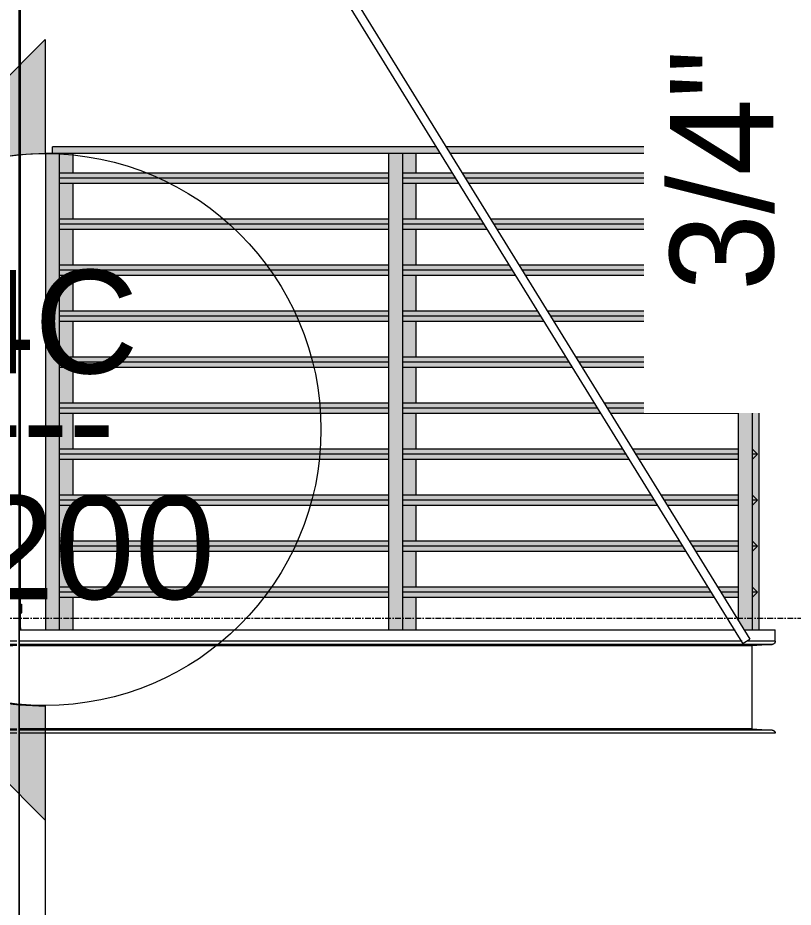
# Model space of a CAD drawing. Header units: inches. Extents: x 9661 to 15313, y -314 to 660.
# Drawn here: x 12117.9 to 12185.4, y 110.9 to 188.2 of the extents above; entities that cross this region are included whole.
import ezdxf

# ---------------------------------------------------------------- set-up
doc = ezdxf.new("R2010")
doc.units = ezdxf.units.IN
doc.header["$MEASUREMENT"] = 0
doc.linetypes.add('Grid Line 1_2_', pattern=[0.875, 0.5, -0.125, 0.125, -0.125])
for name, color, linetype, lineweight in [('A-ANNO-DIMS-1', 211, 'Continuous', 30), ('A-DETL-GENF-1', 55, 'Continuous', 9), ('A-DOOR-5', 55, 'Continuous', 9), ('A-DOOR-FRAM-5', 55, 'Continuous', 9), ('A-FLOR-1', 55, 'Continuous', 9), ('A-FLOR-HRAL-1', 55, 'Continuous', 9), ('A-FLOR-HRAL-2', 7, 'Continuous', 9), ('A-FLOR-HRAL-3', 71, 'Continuous', 9), ('A-FLOR-LEVL-1', 51, 'Grid Line 1_2_', 9), ('A-GLAZ-1', 55, 'Continuous', 9), ('A-GLAZ-2', 151, 'Continuous', 9), ('A-GLAZ-3', 45, 'Continuous', 9), ('A-WALL-5', 55, 'Continuous', 9), ('G-ANNO-SYMB', 111, 'Continuous', 9), ('S-BEAM-3', 55, 'Continuous', 9)]:
    doc.layers.add(name, color=color, linetype=linetype, lineweight=lineweight)
doc.styles.add('Arial', font='arial.ttf', dxfattribs={"height": 9})
doc.styles.add('Century Gothic', font='ufonts.com_century-gothic.ttf', dxfattribs={"height": 9})
doc.dimstyles.new('OD__1_16__Tol___1', dxfattribs={"dimscale": 12, "dimtxt": 9.397514, "dimasz": 1, "dimexe": 0.75, "dimexo": 0.5, "dimgap": 0.125, "dimtad": 1, "dimdec": 4, "dimrnd": 0.0625, "dimzin": 3, "dimdsep": 46, "dimlunit": 4, "dimtxsty": 'Century Gothic', "dimblk1": 'OBLIQUE', "dimblk2": 'OBLIQUE', "dimsah": 1, "dimcen": 0.09, "dimdle": 0.75, "dimazin": 0, "dimtfac": 1, "dimtdec": 4, "dimtix": 1, "dimtmove": 1, "dimatfit": 3, "dimfxl": 1, "dimtvp": 1, "dimtfill": 1, "dimfrac": 2, "dimtolj": 1, "dimtzin": 0, "dimlwd": 30, "dimlwe": 30, "dimarcsym": 2})

# ---------------------------------------------------------------- blocks, each defined once
blk = doc.blocks.new('Door-Sliding-Marvin-2_Panel_Patio_Door-Essential - MARVIN ESSENTIAL SLIDING - 6_-0_X6_-10_ - 2ND FLOOR-V5-BUILDING SECTION - EAST_WEST - COURTYARD - LOOKING NORTH')
at = {"layer": 'A-DETL-GENF-1'}
for p, q in [((12118.089, 137.234), (12118.265, 137.234)), ((12118.265, 137.234), (12118.265, 136.482)), ((12118.265, 136.482), (12118.089, 136.335)), ((12118.183, 135.172), (12118.089, 135.175)), ((12118.183, 135.172), (12118.183, 135))]:
    blk.add_line(p, q, dxfattribs=at)
at = {"layer": 'A-DOOR-FRAM-5'}
blk.add_line((12118.183, 135), (12118.183, 216.5), dxfattribs=at)
blk = doc.blocks.new('Perforated Panel at Magic-Pak - hvac panel - 2nd floor 2-2702972-BUILDING SECTION - EAST_WEST - COURTYARD - LOOKING NORTH')
at = {"layer": 'A-GLAZ-3'}
h = blk.add_hatch(dxfattribs=at)
h.set_pattern_fill('FP_2', color=256, style=0, pattern_type=2)
h.set_pattern_definition([(135, (11008.554, 72), (-4.24264, -4.24264), [])])
h.paths.add_polyline_path([(12118.089, 109.25), (12118.089, 226.5), (12118.027, 226.5), (12118.027, 109.25)], flags=0)
at = {"layer": 'A-GLAZ-2'}
for p, q in [((12118.027, 226.5), (12118.027, 109.25)), ((12118.089, 109.25), (12118.089, 226.5))]:
    blk.add_line(p, q, dxfattribs=at)
blk = doc.blocks.new('Railing - Baluster_01-2700443-BUILDING SECTION - EAST_WEST - COURTYARD - LOOKING NORTH')
at = {"layer": 'A-FLOR-HRAL-3'}
h = blk.add_hatch(color=256, dxfattribs=at)
h.paths.add_polyline_path([(12151.395, 267), (12152.577, 267), (12152.577, 269.803), (12151.395, 269.803)], flags=0)
h.paths.add_polyline_path([(12151.395, 270.75), (12152.577, 270.75), (12152.577, 273.803), (12151.395, 273.803)], flags=0)
h.paths.add_polyline_path([(12152.577, 274.75), (12152.577, 277.803), (12151.395, 277.803), (12151.395, 274.75)], flags=0)
h.paths.add_polyline_path([(12151.395, 278.75), (12152.577, 278.75), (12152.577, 281.803), (12151.395, 281.803)], flags=0)
h.paths.add_polyline_path([(12151.395, 282.75), (12152.577, 282.75), (12152.577, 285.803), (12151.395, 285.803), (12151.395, 282.871)], flags=0)
h.paths.add_polyline_path([(12152.577, 286.75), (12152.577, 289.803), (12151.395, 289.803), (12151.395, 286.75)], flags=0)
h.paths.add_polyline_path([(12151.395, 290.75), (12152.577, 290.75), (12152.577, 293.803), (12151.395, 293.803)], flags=0)
h.paths.add_polyline_path([(12151.395, 294.75), (12152.577, 294.75), (12152.577, 297.803), (12151.395, 297.803)], flags=0)
h.paths.add_polyline_path([(12152.577, 298.75), (12152.577, 301.803), (12151.395, 301.803), (12151.395, 298.75)], flags=0)
h.paths.add_polyline_path([(12151.395, 302.75), (12152.577, 302.75), (12152.577, 305.803), (12151.395, 305.803), (12151.395, 305.061)], flags=0)
h.paths.add_polyline_path([(12151.395, 306.75), (12152.577, 306.75), (12152.577, 308.405), (12151.395, 308.405)], flags=0)
at = {"layer": 'A-FLOR-HRAL-1'}
for p, q in [((12152.577, 308.405), (12152.577, 306.75)), ((12152.577, 305.803), (12152.577, 302.75)), ((12152.577, 301.803), (12152.577, 298.75)), ((12152.577, 297.803), (12152.577, 294.75)), ((12152.577, 293.803), (12152.577, 290.75)), ((12152.577, 289.803), (12152.577, 286.75)), ((12152.577, 285.803), (12152.577, 282.75)), ((12152.577, 281.803), (12152.577, 278.75)), ((12152.577, 277.803), (12152.577, 274.75)), ((12152.577, 273.803), (12152.577, 270.75)), ((12152.577, 269.803), (12152.577, 267))]:
    blk.add_line(p, q, dxfattribs=at)
blk = doc.blocks.new('Railing - Baluster_01-V95-BUILDING SECTION - EAST_WEST - COURTYARD - LOOKING NORTH')
at = {"layer": 'A-FLOR-HRAL-3'}
blk.add_hatch(color=256, dxfattribs=at).paths.add_polyline_path([(12181.839, 267), (12182.43, 267), (12182.43, 308.405), (12181.839, 308.405), (12181.839, 306.75), (12182.313, 306.277), (12181.839, 305.803), (12181.839, 302.75), (12182.313, 302.277), (12181.839, 301.803), (12181.839, 298.75), (12182.313, 298.277), (12181.839, 297.803), (12181.839, 294.75), (12182.313, 294.277), (12181.839, 293.803), (12181.839, 290.75), (12182.313, 290.277), (12181.839, 289.803), (12181.839, 286.75), (12182.313, 286.277), (12181.839, 285.803), (12181.839, 282.75), (12182.313, 282.277), (12181.839, 281.803), (12181.839, 278.75), (12182.313, 278.277), (12181.839, 277.803), (12181.839, 274.75), (12182.313, 274.277), (12181.839, 273.803), (12181.839, 270.75), (12182.313, 270.277), (12181.839, 269.803)], flags=0)
at = {"layer": 'A-FLOR-HRAL-1'}
blk.add_line((12182.43, 267), (12182.43, 308.405), dxfattribs=at)
blk = doc.blocks.new('Railing - Baluster_01-V96-BUILDING SECTION - EAST_WEST - COURTYARD - LOOKING NORTH')
at = {"layer": 'A-FLOR-HRAL-3'}
blk.add_hatch(color=256, dxfattribs=at).paths.add_polyline_path([(12151.395, 267), (12151.395, 308.405), (12150.214, 308.405), (12150.214, 267)], flags=0)
at = {"layer": 'A-FLOR-HRAL-1'}
for p, q in [((12150.214, 267), (12150.214, 308.405)), ((12151.395, 308.405), (12151.395, 267))]:
    blk.add_line(p, q, dxfattribs=at)
blk = doc.blocks.new('Railing - Baluster_01-V97-BUILDING SECTION - EAST_WEST - COURTYARD - LOOKING NORTH')
at = {"layer": 'A-FLOR-HRAL-3'}
blk.add_hatch(color=256, dxfattribs=at).paths.add_polyline_path([(12181.839, 267), (12181.839, 308.405), (12180.658, 308.405), (12180.658, 267.818), (12181.19, 267), (12181.668, 267)], flags=0)
at = {"layer": 'A-FLOR-HRAL-1'}
for p, q in [((12180.658, 267.818), (12180.658, 308.405)), ((12181.839, 308.405), (12181.839, 267))]:
    blk.add_line(p, q, dxfattribs=at)
blk = doc.blocks.new('Railing - Baluster_01-V98-BUILDING SECTION - EAST_WEST - COURTYARD - LOOKING NORTH')
at = {"layer": 'A-FLOR-HRAL-3'}
blk.add_hatch(color=256, dxfattribs=at).paths.add_polyline_path([(12121.542, 267), (12121.542, 308.405), (12120.361, 308.405), (12120.361, 267)], flags=0)
at = {"layer": 'A-FLOR-HRAL-1'}
for p, q in [((12120.361, 267), (12120.361, 308.405)), ((12120.952, 308.405), (12120.361, 308.405)), ((12121.542, 308.405), (12121.542, 267))]:
    blk.add_line(p, q, dxfattribs=at)
blk = doc.blocks.new('Railing - Railing-3286869-BUILDING SECTION - EAST_WEST - COURTYARD - LOOKING NORTH')
at = {"layer": 'A-FLOR-HRAL-2'}
h = blk.add_hatch(color=256, dxfattribs=at)
h.paths.add_polyline_path([(12181.839, 176.528), (12184.202, 176.528), (12184.138, 176.764), (12183.965, 176.937), (12183.729, 177), (12155.246, 176.962), (12155.515, 176.528), (12181.249, 176.528)], flags=0)
h.paths.add_polyline_path([(12120.952, 176.528), (12154.633, 176.528), (12154.342, 177), (12120.952, 176.984), (12120.952, 176.65)], flags=0)
h = blk.add_hatch(color=256, dxfattribs=at)
h.paths.add_polyline_path([(12155.591, 176.405), (12184.202, 176.405), (12184.202, 176.528), (12155.515, 176.528)], flags=0)
h.paths.add_polyline_path([(12123.684, 176.405), (12154.709, 176.405), (12154.633, 176.528), (12120.952, 176.528), (12120.952, 176.405), (12122.723, 176.405)], flags=0)
h = blk.add_hatch(color=256, dxfattribs=at)
h.paths.add_polyline_path([(12121.542, 174.277), (12150.214, 174.277), (12150.214, 174.75), (12121.542, 174.75)], flags=0)
h.paths.add_polyline_path([(12182.313, 174.277), (12181.839, 174.75), (12181.839, 174.277)], flags=0)
h.paths.add_polyline_path([(12180.658, 174.277), (12180.658, 174.75), (12156.613, 174.75), (12156.905, 174.277), (12166.741, 174.277)], flags=0)
h.paths.add_polyline_path([(12151.395, 174.277), (12156.024, 174.277), (12155.731, 174.75), (12151.395, 174.75)], flags=0)
h = blk.add_hatch(color=256, dxfattribs=at)
h.paths.add_polyline_path([(12156.316, 173.803), (12155.977, 174.277), (12151.395, 174.277), (12151.395, 173.803), (12155.977, 173.803)], flags=0)
h.paths.add_polyline_path([(12121.542, 173.803), (12150.214, 173.803), (12150.214, 174.277), (12121.542, 174.277)], flags=0)
h.paths.add_polyline_path([(12181.839, 173.803), (12182.313, 174.277), (12181.839, 174.277)], flags=0)
h.paths.add_polyline_path([(12166.741, 173.803), (12180.658, 173.803), (12180.658, 174.277), (12156.905, 174.277), (12157.197, 173.803), (12161.359, 173.803)], flags=0)
h = blk.add_hatch(color=256, dxfattribs=at)
h.paths.add_polyline_path([(12151.395, 170.277), (12158.494, 170.277), (12158.202, 170.75), (12151.395, 170.75)], flags=0)
h.paths.add_polyline_path([(12182.313, 170.277), (12181.839, 170.75), (12181.839, 170.277)], flags=0)
h.paths.add_polyline_path([(12122.723, 170.277), (12150.214, 170.277), (12150.214, 170.75), (12121.542, 170.75), (12121.542, 170.277)], flags=0)
h.paths.add_polyline_path([(12180.658, 170.277), (12180.658, 170.75), (12159.083, 170.75), (12159.376, 170.277), (12166.741, 170.277)], flags=0)
h = blk.add_hatch(color=256, dxfattribs=at)
h.paths.add_polyline_path([(12151.395, 169.803), (12158.786, 169.803), (12158.494, 170.277), (12151.395, 170.277)], flags=0)
h.paths.add_polyline_path([(12122.723, 169.803), (12150.214, 169.803), (12150.214, 170.277), (12121.542, 170.277), (12121.542, 169.803)], flags=0)
h.paths.add_polyline_path([(12181.839, 169.803), (12182.313, 170.277), (12181.839, 170.277)], flags=0)
h.paths.add_polyline_path([(12180.658, 169.803), (12180.658, 170.277), (12159.376, 170.277), (12159.668, 169.803), (12166.741, 169.803)], flags=0)
h = blk.add_hatch(color=256, dxfattribs=at)
h.paths.add_polyline_path([(12121.542, 166.277), (12150.214, 166.277), (12150.214, 166.75), (12121.542, 166.75)], flags=0)
h.paths.add_polyline_path([(12182.313, 166.277), (12181.839, 166.75), (12181.839, 166.277)], flags=0)
h.paths.add_polyline_path([(12180.658, 166.277), (12180.658, 166.75), (12161.554, 166.75), (12161.846, 166.277), (12166.741, 166.277)], flags=0)
h.paths.add_polyline_path([(12160.965, 166.277), (12160.672, 166.75), (12151.395, 166.75), (12151.395, 166.277), (12152.577, 166.277)], flags=0)
h = blk.add_hatch(color=256, dxfattribs=at)
h.paths.add_polyline_path([(12152.577, 165.803), (12161.257, 165.803), (12160.965, 166.277), (12151.395, 166.277), (12151.395, 165.803)], flags=0)
h.paths.add_polyline_path([(12121.542, 165.803), (12150.214, 165.803), (12150.214, 166.277), (12121.542, 166.277)], flags=0)
h.paths.add_polyline_path([(12181.839, 165.803), (12182.313, 166.277), (12181.839, 166.277)], flags=0)
h.paths.add_polyline_path([(12166.741, 165.803), (12180.658, 165.803), (12180.658, 166.277), (12161.846, 166.277), (12162.138, 165.803)], flags=0)
h = blk.add_hatch(color=256, dxfattribs=at)
h.paths.add_polyline_path([(12151.395, 162.277), (12163.435, 162.277), (12163.143, 162.75), (12151.395, 162.75)], flags=0)
h.paths.add_polyline_path([(12182.313, 162.277), (12181.839, 162.75), (12181.839, 162.277)], flags=0)
h.paths.add_polyline_path([(12122.723, 162.277), (12150.214, 162.277), (12150.214, 162.75), (12121.542, 162.75), (12121.542, 162.277)], flags=0)
h.paths.add_polyline_path([(12180.658, 162.277), (12180.658, 162.75), (12164.024, 162.75), (12164.317, 162.277), (12166.741, 162.277)], flags=0)
h = blk.add_hatch(color=256, dxfattribs=at)
h.paths.add_polyline_path([(12152.577, 161.803), (12163.727, 161.803), (12163.435, 162.277), (12151.395, 162.277), (12151.395, 161.803)], flags=0)
h.paths.add_polyline_path([(12121.542, 161.803), (12150.214, 161.803), (12150.214, 162.277), (12121.542, 162.277)], flags=0)
h.paths.add_polyline_path([(12181.839, 161.803), (12182.313, 162.277), (12181.839, 162.277)], flags=0)
h.paths.add_polyline_path([(12166.741, 161.803), (12180.658, 161.803), (12180.658, 162.277), (12164.317, 162.277), (12164.609, 161.803)], flags=0)
h = blk.add_hatch(color=256, dxfattribs=at)
h.paths.add_polyline_path([(12151.395, 158.277), (12165.906, 158.277), (12165.613, 158.75), (12151.395, 158.75)], flags=0)
h.paths.add_polyline_path([(12122.723, 158.277), (12150.214, 158.277), (12150.214, 158.75), (12121.542, 158.75), (12121.542, 158.277)], flags=0)
h.paths.add_polyline_path([(12180.658, 158.277), (12180.658, 158.75), (12166.495, 158.75), (12166.787, 158.277)], flags=0)
h.paths.add_polyline_path([(12182.313, 158.277), (12181.839, 158.75), (12181.839, 158.277)], flags=0)
h = blk.add_hatch(color=256, dxfattribs=at)
h.paths.add_polyline_path([(12122.723, 157.803), (12150.214, 157.803), (12150.214, 158.277), (12121.542, 158.277), (12121.542, 157.803)], flags=0)
h.paths.add_polyline_path([(12180.658, 157.803), (12180.658, 158.277), (12166.787, 158.277), (12167.079, 157.803)], flags=0)
h.paths.add_polyline_path([(12181.839, 157.803), (12182.313, 158.277), (12181.839, 158.277)], flags=0)
h.paths.add_polyline_path([(12151.395, 157.803), (12166.198, 157.803), (12165.906, 158.277), (12151.395, 158.277)], flags=0)
h = blk.add_hatch(color=256, dxfattribs=at)
h.paths.add_polyline_path([(12121.542, 154.277), (12150.214, 154.277), (12150.214, 154.75), (12121.542, 154.75)], flags=0)
h.paths.add_polyline_path([(12180.658, 154.277), (12180.658, 154.75), (12168.965, 154.75), (12169.258, 154.277)], flags=0)
h.paths.add_polyline_path([(12168.376, 154.277), (12168.084, 154.75), (12151.395, 154.75), (12151.395, 154.277), (12166.741, 154.277)], flags=0)
h.paths.add_polyline_path([(12182.313, 154.277), (12181.839, 154.75), (12181.839, 154.277)], flags=0)
h = blk.add_hatch(color=256, dxfattribs=at)
h.paths.add_polyline_path([(12121.542, 153.803), (12150.214, 153.803), (12150.214, 154.277), (12121.542, 154.277)], flags=0)
h.paths.add_polyline_path([(12180.658, 153.803), (12180.658, 154.277), (12169.258, 154.277), (12169.55, 153.803)], flags=0)
h.paths.add_polyline_path([(12168.668, 153.803), (12168.376, 154.277), (12151.395, 154.277), (12151.395, 153.803), (12166.741, 153.803)], flags=0)
h.paths.add_polyline_path([(12181.839, 153.803), (12182.313, 154.277), (12181.839, 154.277)], flags=0)
h = blk.add_hatch(color=256, dxfattribs=at)
h.paths.add_polyline_path([(12152.577, 150.277), (12170.847, 150.277), (12170.554, 150.75), (12151.395, 150.75), (12151.395, 150.277)], flags=0)
h.paths.add_polyline_path([(12180.658, 150.277), (12180.658, 150.75), (12171.436, 150.75), (12171.728, 150.277)], flags=0)
h.paths.add_polyline_path([(12122.723, 150.277), (12150.214, 150.277), (12150.214, 150.75), (12121.542, 150.75), (12121.542, 150.277)], flags=0)
h.paths.add_polyline_path([(12182.313, 150.277), (12181.839, 150.75), (12181.839, 150.277)], flags=0)
h = blk.add_hatch(color=256, dxfattribs=at)
h.paths.add_polyline_path([(12122.723, 149.803), (12150.214, 149.803), (12150.214, 150.277), (12121.542, 150.277), (12121.542, 149.803)], flags=0)
h.paths.add_polyline_path([(12180.658, 149.803), (12180.658, 150.277), (12171.728, 150.277), (12172.02, 149.803)], flags=0)
h.paths.add_polyline_path([(12171.139, 149.803), (12170.847, 150.277), (12151.395, 150.277), (12151.395, 149.803), (12166.741, 149.803)], flags=0)
h.paths.add_polyline_path([(12181.839, 149.803), (12182.313, 150.277), (12181.839, 150.277)], flags=0)
h = blk.add_hatch(color=256, dxfattribs=at)
h.paths.add_polyline_path([(12121.542, 146.277), (12150.214, 146.277), (12150.214, 146.75), (12121.542, 146.75)], flags=0)
h.paths.add_polyline_path([(12180.658, 146.277), (12180.658, 146.75), (12173.906, 146.75), (12174.199, 146.277)], flags=0)
h.paths.add_polyline_path([(12173.317, 146.277), (12173.025, 146.75), (12151.395, 146.75), (12151.395, 146.277), (12166.741, 146.277)], flags=0)
h.paths.add_polyline_path([(12182.313, 146.277), (12181.839, 146.75), (12181.839, 146.277)], flags=0)
h = blk.add_hatch(color=256, dxfattribs=at)
h.paths.add_polyline_path([(12122.723, 145.803), (12150.214, 145.803), (12150.214, 146.277), (12121.542, 146.277), (12121.542, 145.803)], flags=0)
h.paths.add_polyline_path([(12180.658, 145.803), (12180.658, 146.277), (12174.199, 146.277), (12174.491, 145.803)], flags=0)
h.paths.add_polyline_path([(12166.741, 145.803), (12173.609, 145.803), (12173.317, 146.277), (12151.395, 146.277), (12151.395, 145.803), (12152.577, 145.803)], flags=0)
h.paths.add_polyline_path([(12181.839, 145.803), (12182.313, 146.277), (12181.839, 146.277)], flags=0)
h = blk.add_hatch(color=256, dxfattribs=at)
h.paths.add_polyline_path([(12121.542, 142.277), (12150.214, 142.277), (12150.214, 142.75), (12121.542, 142.75)], flags=0)
h.paths.add_polyline_path([(12180.658, 142.277), (12180.658, 142.75), (12176.377, 142.75), (12176.669, 142.277)], flags=0)
h.paths.add_polyline_path([(12175.788, 142.277), (12175.495, 142.75), (12151.395, 142.75), (12151.395, 142.277), (12166.741, 142.277)], flags=0)
h.paths.add_polyline_path([(12182.313, 142.277), (12181.839, 142.75), (12181.839, 142.277)], flags=0)
h = blk.add_hatch(color=256, dxfattribs=at)
h.paths.add_polyline_path([(12122.723, 141.803), (12150.214, 141.803), (12150.214, 142.277), (12121.542, 142.277), (12121.542, 141.803)], flags=0)
h.paths.add_polyline_path([(12180.658, 141.803), (12180.658, 142.277), (12176.669, 142.277), (12176.961, 141.803)], flags=0)
h.paths.add_polyline_path([(12166.741, 141.803), (12176.08, 141.803), (12175.788, 142.277), (12151.395, 142.277), (12151.395, 141.803), (12152.577, 141.803)], flags=0)
h.paths.add_polyline_path([(12181.839, 141.803), (12182.313, 142.277), (12181.839, 142.277)], flags=0)
h = blk.add_hatch(color=256, dxfattribs=at)
h.paths.add_polyline_path([(12182.313, 138.277), (12181.839, 138.75), (12181.839, 138.277)], flags=0)
h.paths.add_polyline_path([(12121.542, 138.277), (12150.214, 138.277), (12150.214, 138.75), (12121.542, 138.75), (12121.542, 138.638)], flags=0)
h.paths.add_polyline_path([(12151.395, 138.277), (12178.258, 138.277), (12177.966, 138.75), (12151.395, 138.75)], flags=0)
h.paths.add_polyline_path([(12179.14, 138.277), (12180.658, 138.277), (12180.658, 138.75), (12178.847, 138.75), (12178.917, 138.638)], flags=0)
h = blk.add_hatch(color=256, dxfattribs=at)
h.paths.add_polyline_path([(12122.723, 137.803), (12150.214, 137.803), (12150.214, 138.277), (12121.542, 138.277), (12121.542, 137.803)], flags=0)
h.paths.add_polyline_path([(12180.658, 137.803), (12180.658, 138.277), (12179.14, 138.277), (12179.432, 137.803)], flags=0)
h.paths.add_polyline_path([(12178.55, 137.803), (12178.258, 138.277), (12151.395, 138.277), (12151.395, 137.803), (12166.741, 137.803)], flags=0)
h.paths.add_polyline_path([(12181.839, 137.803), (12182.313, 138.277), (12181.839, 138.277)], flags=0)
at = {"layer": 'A-FLOR-HRAL-1'}
for p, q in [((12154.357, 177), (12120.952, 177)), ((12120.952, 176.528), (12120.952, 177)), ((12120.952, 176.405), (12120.952, 176.528)), ((12154.724, 176.405), (12120.952, 176.405)), ((12183.729, 177), (12155.208, 177)), ((12184.202, 176.405), (12155.576, 176.405)), ((12184.202, 176.405), (12184.202, 176.528)), ((12121.542, 174.75), (12150.214, 174.75)), ((12150.214, 174.277), (12121.542, 174.277)), ((12151.395, 174.75), (12155.731, 174.75)), ((12156.024, 174.277), (12151.395, 174.277)), ((12156.607, 174.75), (12180.658, 174.75)), ((12180.658, 174.277), (12156.899, 174.277)), ((12182.313, 174.277), (12181.839, 174.75)), ((12181.839, 173.803), (12182.313, 174.277)), ((12182.313, 174.277), (12181.839, 174.277)), ((12150.214, 173.803), (12121.542, 173.803)), ((12156.316, 173.803), (12151.395, 173.803)), ((12180.658, 173.803), (12157.192, 173.803)), ((12121.542, 170.75), (12150.214, 170.75)), ((12150.214, 170.277), (12121.542, 170.277)), ((12151.395, 170.75), (12158.202, 170.75)), ((12158.494, 170.277), (12151.395, 170.277)), ((12159.078, 170.75), (12180.658, 170.75)), ((12180.658, 170.277), (12159.37, 170.277)), ((12182.313, 170.277), (12181.839, 170.75)), ((12181.839, 169.803), (12182.313, 170.277)), ((12182.313, 170.277), (12181.839, 170.277)), ((12150.214, 169.803), (12121.542, 169.803)), ((12158.786, 169.803), (12151.395, 169.803)), ((12180.658, 169.803), (12159.663, 169.803)), ((12121.542, 166.75), (12150.214, 166.75)), ((12151.395, 166.75), (12160.672, 166.75)), ((12161.549, 166.75), (12180.658, 166.75)), ((12182.313, 166.277), (12181.839, 166.75)), ((12150.214, 166.277), (12121.542, 166.277)), ((12150.214, 165.803), (12121.542, 165.803)), ((12160.965, 166.277), (12151.395, 166.277)), ((12161.257, 165.803), (12151.395, 165.803)), ((12180.658, 166.277), (12161.841, 166.277)), ((12180.658, 165.803), (12162.134, 165.803)), ((12181.839, 165.803), (12182.313, 166.277)), ((12182.313, 166.277), (12181.839, 166.277)), ((12121.542, 162.75), (12150.214, 162.75)), ((12151.395, 162.75), (12163.143, 162.75)), ((12164.02, 162.75), (12180.658, 162.75)), ((12182.313, 162.277), (12181.839, 162.75)), ((12150.214, 162.277), (12121.542, 162.277)), ((12150.214, 161.803), (12121.542, 161.803)), ((12163.435, 162.277), (12151.395, 162.277)), ((12163.727, 161.803), (12151.395, 161.803)), ((12180.658, 162.277), (12164.312, 162.277)), ((12180.658, 161.803), (12164.605, 161.803)), ((12181.839, 161.803), (12182.313, 162.277)), ((12182.313, 162.277), (12181.839, 162.277)), ((12121.542, 158.75), (12150.214, 158.75)), ((12151.395, 158.75), (12165.613, 158.75)), ((12166.491, 158.75), (12180.658, 158.75)), ((12182.313, 158.277), (12181.839, 158.75)), ((12150.214, 158.277), (12121.542, 158.277)), ((12150.214, 157.803), (12121.542, 157.803)), ((12165.906, 158.277), (12151.395, 158.277)), ((12166.198, 157.803), (12151.395, 157.803)), ((12180.658, 158.277), (12166.784, 158.277)), ((12180.658, 157.803), (12167.076, 157.803)), ((12181.839, 157.803), (12182.313, 158.277)), ((12182.313, 158.277), (12181.839, 158.277)), ((12121.542, 154.75), (12150.214, 154.75)), ((12151.395, 154.75), (12168.084, 154.75)), ((12168.962, 154.75), (12180.658, 154.75)), ((12182.313, 154.277), (12181.839, 154.75)), ((12150.214, 154.277), (12121.542, 154.277)), ((12168.376, 154.277), (12151.395, 154.277)), ((12180.658, 154.277), (12169.255, 154.277)), ((12181.839, 153.803), (12182.313, 154.277)), ((12182.313, 154.277), (12181.839, 154.277)), ((12150.214, 153.803), (12121.542, 153.803)), ((12168.668, 153.803), (12151.395, 153.803)), ((12180.658, 153.803), (12169.547, 153.803)), ((12121.542, 150.75), (12150.214, 150.75)), ((12150.214, 150.277), (12121.542, 150.277)), ((12151.395, 150.75), (12170.554, 150.75)), ((12170.847, 150.277), (12151.395, 150.277)), ((12171.433, 150.75), (12180.658, 150.75)), ((12180.658, 150.277), (12171.726, 150.277)), ((12182.313, 150.277), (12181.839, 150.75)), ((12181.839, 149.803), (12182.313, 150.277)), ((12182.313, 150.277), (12181.839, 150.277)), ((12150.214, 149.803), (12121.542, 149.803)), ((12171.139, 149.803), (12151.395, 149.803)), ((12180.658, 149.803), (12172.018, 149.803)), ((12121.542, 146.75), (12150.214, 146.75)), ((12150.214, 146.277), (12121.542, 146.277)), ((12151.395, 146.75), (12173.025, 146.75)), ((12173.317, 146.277), (12151.395, 146.277)), ((12173.905, 146.75), (12180.658, 146.75)), ((12180.658, 146.277), (12174.197, 146.277)), ((12182.313, 146.277), (12181.839, 146.75)), ((12181.839, 145.803), (12182.313, 146.277)), ((12182.313, 146.277), (12181.839, 146.277)), ((12150.214, 145.803), (12121.542, 145.803)), ((12173.609, 145.803), (12151.395, 145.803)), ((12180.658, 145.803), (12174.489, 145.803)), ((12121.542, 142.75), (12150.214, 142.75)), ((12151.395, 142.75), (12175.495, 142.75)), ((12176.376, 142.75), (12180.658, 142.75)), ((12182.313, 142.277), (12181.839, 142.75)), ((12150.214, 142.277), (12121.542, 142.277)), ((12150.214, 141.803), (12121.542, 141.803)), ((12175.788, 142.277), (12151.395, 142.277)), ((12176.08, 141.803), (12151.395, 141.803)), ((12180.658, 142.277), (12176.668, 142.277)), ((12180.658, 141.803), (12176.96, 141.803)), ((12181.839, 141.803), (12182.313, 142.277)), ((12182.313, 142.277), (12181.839, 142.277)), ((12121.542, 138.75), (12150.214, 138.75)), ((12151.395, 138.75), (12177.966, 138.75)), ((12178.847, 138.75), (12180.658, 138.75)), ((12182.313, 138.277), (12181.839, 138.75)), ((12150.214, 138.277), (12121.542, 138.277)), ((12150.214, 137.803), (12121.542, 137.803)), ((12178.258, 138.277), (12151.395, 138.277)), ((12178.55, 137.803), (12151.395, 137.803)), ((12180.658, 138.277), (12179.139, 138.277)), ((12180.658, 137.803), (12179.431, 137.803)), ((12181.839, 137.803), (12182.313, 138.277)), ((12182.313, 138.277), (12181.839, 138.277))]:
    blk.add_line(p, q, dxfattribs=at)
blk.add_open_spline([(12184.202, 176.528), (12184.201, 176.569), (12184.194, 176.631), (12184.167, 176.709), (12184.139, 176.764), (12184.111, 176.807), (12184.084, 176.839), (12184.057, 176.869), (12184.018, 176.903), (12183.975, 176.932), (12183.938, 176.952), (12183.901, 176.969), (12183.832, 176.992), (12183.771, 177), (12183.729, 177)], degree=3, knots=[0, 0, 0, 0, 0.166667, 0.25, 0.333333, 0.416667, 0.458333, 0.5, 0.583333, 0.666667, 0.708333, 0.75, 0.833333, 1, 1, 1, 1], dxfattribs=at)
for name, p in [('Railing - Baluster_01-V98-BUILDING SECTION - EAST_WEST - COURTYARD - LOOKING NORTH', (0, -132)), ('Railing - Baluster_01-2700443-BUILDING SECTION - EAST_WEST - COURTYARD - LOOKING NORTH', (-29.853, -132)), ('Railing - Baluster_01-V96-BUILDING SECTION - EAST_WEST - COURTYARD - LOOKING NORTH', (0, -132)), ('Railing - Baluster_01-2700443-BUILDING SECTION - EAST_WEST - COURTYARD - LOOKING NORTH', (0, -132)), ('Railing - Baluster_01-V97-BUILDING SECTION - EAST_WEST - COURTYARD - LOOKING NORTH', (0, -132)), ('Railing - Baluster_01-V95-BUILDING SECTION - EAST_WEST - COURTYARD - LOOKING NORTH', (0, -132))]:
    blk.add_blockref(name, p)
blk = doc.blocks.new('Walls 15 - Walls 1-3286814-BUILDING SECTION - EAST_WEST - COURTYARD - LOOKING NORTH')
at = {"layer": 'S-BEAM-3'}
for p, q in [((12181.668, 134.182), (12119.582, 234.706)), ((12119.582, 233.278), (12181.03, 133.788)), ((12181.349, 133.985), (12181.041, 133.795)), ((12181.626, 134.156), (12181.349, 133.985))]:
    blk.add_line(p, q, dxfattribs=at)
blk = doc.blocks.new('Walls 19 - Walls 3-3286838-BUILDING SECTION - EAST_WEST - COURTYARD - LOOKING NORTH')
at = {"layer": 'A-WALL-5'}
for p, q in [((12117.839, 134), (12116.702, 134)), ((12116.702, 134), (12116.702, 133.727)), ((12180.959, 134), (12118.089, 134)), ((12183.839, 134), (12181.373, 134)), ((12116.702, 133.727), (12117.839, 133.727)), ((12117.839, 133.727), (12116.702, 133.727)), ((12116.702, 133.727), (12116.702, 133.654)), ((12116.702, 133.657), (12116.702, 126.343)), ((12117.19, 133.609), (12117.839, 133.653)), ((12117.19, 126.391), (12117.19, 133.609)), ((12118.089, 133.727), (12183.566, 133.727)), ((12183.566, 133.727), (12118.089, 133.727)), ((12181.796, 133.609), (12118.089, 133.609)), ((12183.566, 133.727), (12181.796, 133.609)), ((12181.796, 133.609), (12181.796, 126.391)), ((12116.702, 126.346), (12116.702, 126.273)), ((12117.839, 126.273), (12116.702, 126.273)), ((12117.839, 126.273), (12116.702, 126.273)), ((12116.702, 126.273), (12116.702, 126)), ((12117.839, 126.347), (12117.19, 126.391)), ((12181.796, 126.391), (12118.089, 126.391)), ((12183.566, 126.273), (12118.089, 126.273)), ((12183.566, 126.273), (12118.089, 126.273)), ((12181.796, 126.391), (12183.566, 126.273)), ((12117.839, 126), (12116.702, 126)), ((12183.839, 126), (12118.089, 126))]:
    blk.add_line(p, q, dxfattribs=at)
for points, knots in [([(12183.839, 134), (12183.839, 133.976), (12183.835, 133.94), (12183.819, 133.895), (12183.804, 133.863), (12183.787, 133.838), (12183.772, 133.82), (12183.756, 133.802), (12183.738, 133.787), (12183.718, 133.773), (12183.698, 133.76), (12183.671, 133.747), (12183.626, 133.732), (12183.591, 133.727), (12183.566, 133.727)], [-1, -1, -1, -1, -0.833333, -0.75, -0.666667, -0.583333, -0.541667, -0.5, -0.416667, -0.375, -0.333333, -0.25, -0.166667, 0, 0, 0, 0]), ([(12183.566, 126.273), (12183.591, 126.273), (12183.626, 126.268), (12183.671, 126.253), (12183.698, 126.24), (12183.718, 126.227), (12183.738, 126.213), (12183.756, 126.198), (12183.772, 126.18), (12183.787, 126.162), (12183.804, 126.137), (12183.819, 126.105), (12183.835, 126.06), (12183.839, 126.024), (12183.839, 126)], [-1, -1, -1, -1, -0.833333, -0.75, -0.666667, -0.625, -0.583333, -0.5, -0.458333, -0.416667, -0.333333, -0.25, -0.166667, 0, 0, 0, 0])]:
    blk.add_open_spline(points, degree=3, knots=knots, dxfattribs=at)
blk = doc.blocks.new('Section - Section Head - Filled-22785-BUILDING SECTION - EAST_WEST - COURTYARD - LOOKING NORTH')
at = {"layer": 'G-ANNO-SYMB'}
h = blk.add_hatch(color=256, dxfattribs=at)
edge = h.paths.add_edge_path(flags=0)
edge.add_line((10177.685, -192.29), (10193.789, -176.185))
edge.add_line((10193.789, -176.185), (10193.789, -186.095))
edge.add_arc((10193.789, -210.126), 24.031, 90, 132.0784)
h = blk.add_hatch(color=256, dxfattribs=at)
edge = h.paths.add_edge_path(flags=0)
edge.add_arc((10193.789, -210.126), 24, 135, 180)
edge.add_line((10169.789, -210.126), (10159.848, -210.126))
edge.add_line((10159.848, -210.126), (10176.819, -193.156))
h = blk.add_hatch(color=256, dxfattribs=at)
edge = h.paths.add_edge_path(flags=0)
edge.add_line((10176.819, -227.097), (10159.848, -210.126))
edge.add_line((10159.848, -210.126), (10169.789, -210.126))
edge.add_arc((10193.789, -210.126), 24, 180, 225)
h = blk.add_hatch(color=256, dxfattribs=at)
edge = h.paths.add_edge_path(flags=0)
edge.add_arc((10193.789, -210.126), 24.031, 227.9216, 270)
edge.add_line((10193.789, -234.158), (10193.789, -244.068))
edge.add_line((10193.789, -244.068), (10177.685, -227.963))
for p, q in [((10193.789, -176.185), (10177.685, -192.29)), ((10193.789, -186.095), (10193.789, -176.185)), ((10176.819, -193.156), (10159.848, -210.126)), ((10169.789, -210.126), (10159.848, -210.126)), ((10159.848, -210.126), (10176.819, -227.097)), ((10159.848, -210.126), (10169.789, -210.126)), ((10177.685, -227.963), (10193.789, -244.068)), ((10193.789, -244.068), (10193.789, -234.158))]:
    blk.add_line(p, q, dxfattribs=at)
for centre, radius, start, end in [((10193.789, -210.158), 24, 90, 270), ((10193.789, -210.126), 24.031, 90, 132.0784), ((10193.789, -210.158), 24, 270, 90), ((10193.789, -210.126), 24, 135, 180), ((10193.789, -210.126), 24, 180, 225), ((10193.789, -210.126), 24.031, 227.9216, 270)]:
    blk.add_arc(centre, radius, start, end, dxfattribs=at)
blk = doc.blocks.new('_Oblique')
at = {"color": 0, "linetype": 'ByBlock', "lineweight": -2}
blk.add_line((-0.5, -0.5), (0.5, 0.5), dxfattribs=at)
blk = doc.blocks.new('DIMBLOCK11-BUILDING SECTION - EAST_WEST - COURTYARD - LOOKING NORTH')
at = {"layer": 'A-ANNO-DIMS-1', "color": 0, "lineweight": 30, "transparency": 16777216}
for p, q in [((12223.439, 227.25), (12223.439, 239.25)), ((12223.439, 226.875), (12189.42, 194.3)), ((12225.924, 227.25), (12214.439, 227.25)), ((12223.439, 227.25), (12223.439, 226.5)), ((12223.439, 227.25), (12223.439, 226.5)), ((12225.924, 226.5), (12214.439, 226.5)), ((12223.439, 226.5), (12223.439, 214.5)), ((12189.42, 194.3), (12147.753, 194.3))]:
    blk.add_line(p, q, dxfattribs=at)
at = {"layer": 'Defpoints', "color": 0, "transparency": 16777216}
for p in [(12231.924, 227.25), (12223.439, 226.5), (12231.924, 226.5)]:
    blk.add_point(p, dxfattribs=at)
at = {"layer": 'A-ANNO-DIMS-1', "color": 0, "lineweight": 30, "transparency": 16777216, "xscale": 12, "yscale": 12, "zscale": 12}
for p, rotation in [((12223.439, 227.25), 270), ((12223.439, 226.5), 90)]:
    blk.add_blockref('_Oblique', p, dxfattribs=dict(at, rotation=rotation))
at = {"layer": 'A-ANNO-DIMS-1', "color": 0, "transparency": 16777216, "insert": (12187.92, 174.966), "char_height": 9, "attachment_point": 5, "rotation": 90, "line_spacing_factor": 0.984502, "style": 'Century Gothic', "bg_fill": 3, "box_fill_scale": 1.25, "bg_fill_color": 256, "bg_fill_true_color": 13158600, "bg_fill_transparency": 0}
blk.add_mtext('\\A1;3/4"\\P [0.75"]', dxfattribs=at)

msp = doc.modelspace()

# ---------------------------------------------------------------- linework, layer by layer
at = {"layer": 'A-FLOR-1'}
for p, q in [((12118.0894, 135), (12180.34105, 135)), ((12181.10447, 135), (12183.8394, 135)), ((12183.8394, 134), (12183.8394, 135)), ((12180.95868, 134), (12118.0894, 134)), ((12183.8394, 134), (12181.37301, 134))]:
    msp.add_line(p, q, dxfattribs=at)
at = {"layer": 'A-FLOR-LEVL-1'}
msp.add_line((9660.52836, 136), (12376.05907, 136), dxfattribs=at)
at = {"layer": 'G-ANNO-SYMB'}
msp.add_line((12120.31356, 128.38728), (12120.31356, -196.25082), dxfattribs=at)

# ---------------------------------------------------------------- block references
at = {"layer": 'A-DOOR-5'}
msp.add_blockref('Door-Sliding-Marvin-2_Panel_Patio_Door-Essential - MARVIN ESSENTIAL SLIDING - 6_-0_X6_-10_ - 2ND FLOOR-V5-BUILDING SECTION - EAST_WEST - COURTYARD - LOOKING NORTH', (0, 0), dxfattribs=at)
at = {"layer": 'A-FLOR-HRAL-1'}
msp.add_blockref('Railing - Railing-3286869-BUILDING SECTION - EAST_WEST - COURTYARD - LOOKING NORTH', (0, 0), dxfattribs=at)
at = {"layer": 'A-GLAZ-1'}
msp.add_blockref('Perforated Panel at Magic-Pak - hvac panel - 2nd floor 2-2702972-BUILDING SECTION - EAST_WEST - COURTYARD - LOOKING NORTH', (0, 0), dxfattribs=at)
at = {"layer": 'A-WALL-5'}
msp.add_blockref('Walls 19 - Walls 3-3286838-BUILDING SECTION - EAST_WEST - COURTYARD - LOOKING NORTH', (0, 0), dxfattribs=at)
at = {"layer": 'G-ANNO-SYMB', "extrusion": (0, 0, -1), "rotation": 180}
msp.add_blockref('Section - Section Head - Filled-22785-BUILDING SECTION - EAST_WEST - COURTYARD - LOOKING NORTH', (-1926.52416, -57.73911), dxfattribs=at)
at = {"layer": 'S-BEAM-3'}
msp.add_blockref('Walls 15 - Walls 1-3286814-BUILDING SECTION - EAST_WEST - COURTYARD - LOOKING NORTH', (0, 0), dxfattribs=at)

# ---------------------------------------------------------------- texts
at = {"layer": 'G-ANNO-SYMB', "char_height": 9, "attachment_point": 1}
for s, insert, width, style in [('4C', (12112.36266, 166.29591), 19.695, 'Arial'), ('---', (12114.34127, 157.78922), 15.453, 'Century Gothic'), ('A200', (12105.74849, 146.65967), 35.754, 'Arial')]:
    msp.add_mtext(s, dxfattribs=dict(at, insert=insert, width=width, style=style))

# ---------------------------------------------------------------- next in the draw order: dimensions: what is measured, and where the dimension line sits
at = {"layer": 'A-ANNO-DIMS-1'}
dim = msp.add_linear_dim(base=(12223.43901, 226.5), p1=(12231.92429, 227.25), p2=(12231.92429, 226.5), angle=90, dimstyle='OD__1_16__Tol___1', override={"dimpost": '<>\\X', "dimfxl": 0.75}, dxfattribs=at)
dim.commit()
dim.dimension.update_dxf_attribs({"geometry": 'DIMBLOCK11-BUILDING SECTION - EAST_WEST - COURTYARD - LOOKING NORTH', "text_midpoint": (12187.92013, 194.29988), "dimtype": 160, "text_rotation": 90})

doc.saveas('drawing.dxf')
